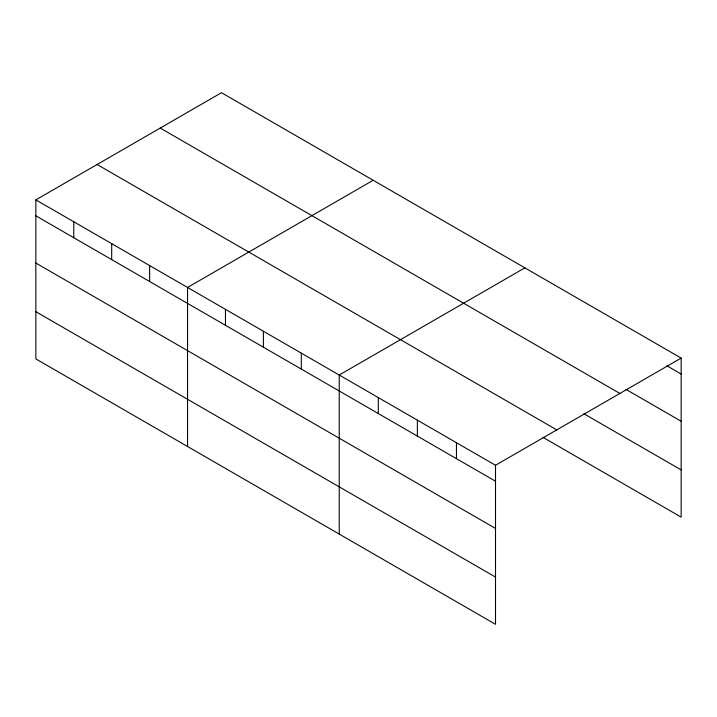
<?xml version="1.0" encoding="UTF-8"?>
<svg xmlns="http://www.w3.org/2000/svg" width="717" height="717" viewBox="0 0 717 717"><rect width="100%" height="100%" fill="white"/><g stroke="black" fill="none" stroke-linecap="round" stroke-linejoin="round"><path stroke-width="1.08" d="M35.85 199.873L495.51 465.261L495.51 624.301L35.85 358.921L35.85 199.873L221.49 92.699L681.15 358.079L681.15 517.127L542.975 437.343M373.181 180.272L187.54 287.454L187.54 446.494M524.862 267.853L339.231 375.027L339.231 534.066M495.51 465.261L681.15 358.079M666.855 365.778L681.15 374.032M625.878 389.34L681.15 421.246M160.232 128.065L619.891 393.454M583.952 413.781L681.15 469.904M97.109 164.507L556.768 429.895M35.85 215.826L495.51 481.206M35.85 263.04L495.51 528.429M35.85 311.698L495.51 577.077M456.442 442.703L456.442 458.647M417.366 420.144L417.366 436.088M378.298 397.585L378.298 413.539M301.301 353.131L301.301 369.085M263.381 331.245L263.381 347.189M225.461 309.35L225.461 325.294M149.62 265.559L149.62 281.503M111.691 243.663L111.691 259.608M73.77 221.768L73.77 237.721"/></g></svg>
